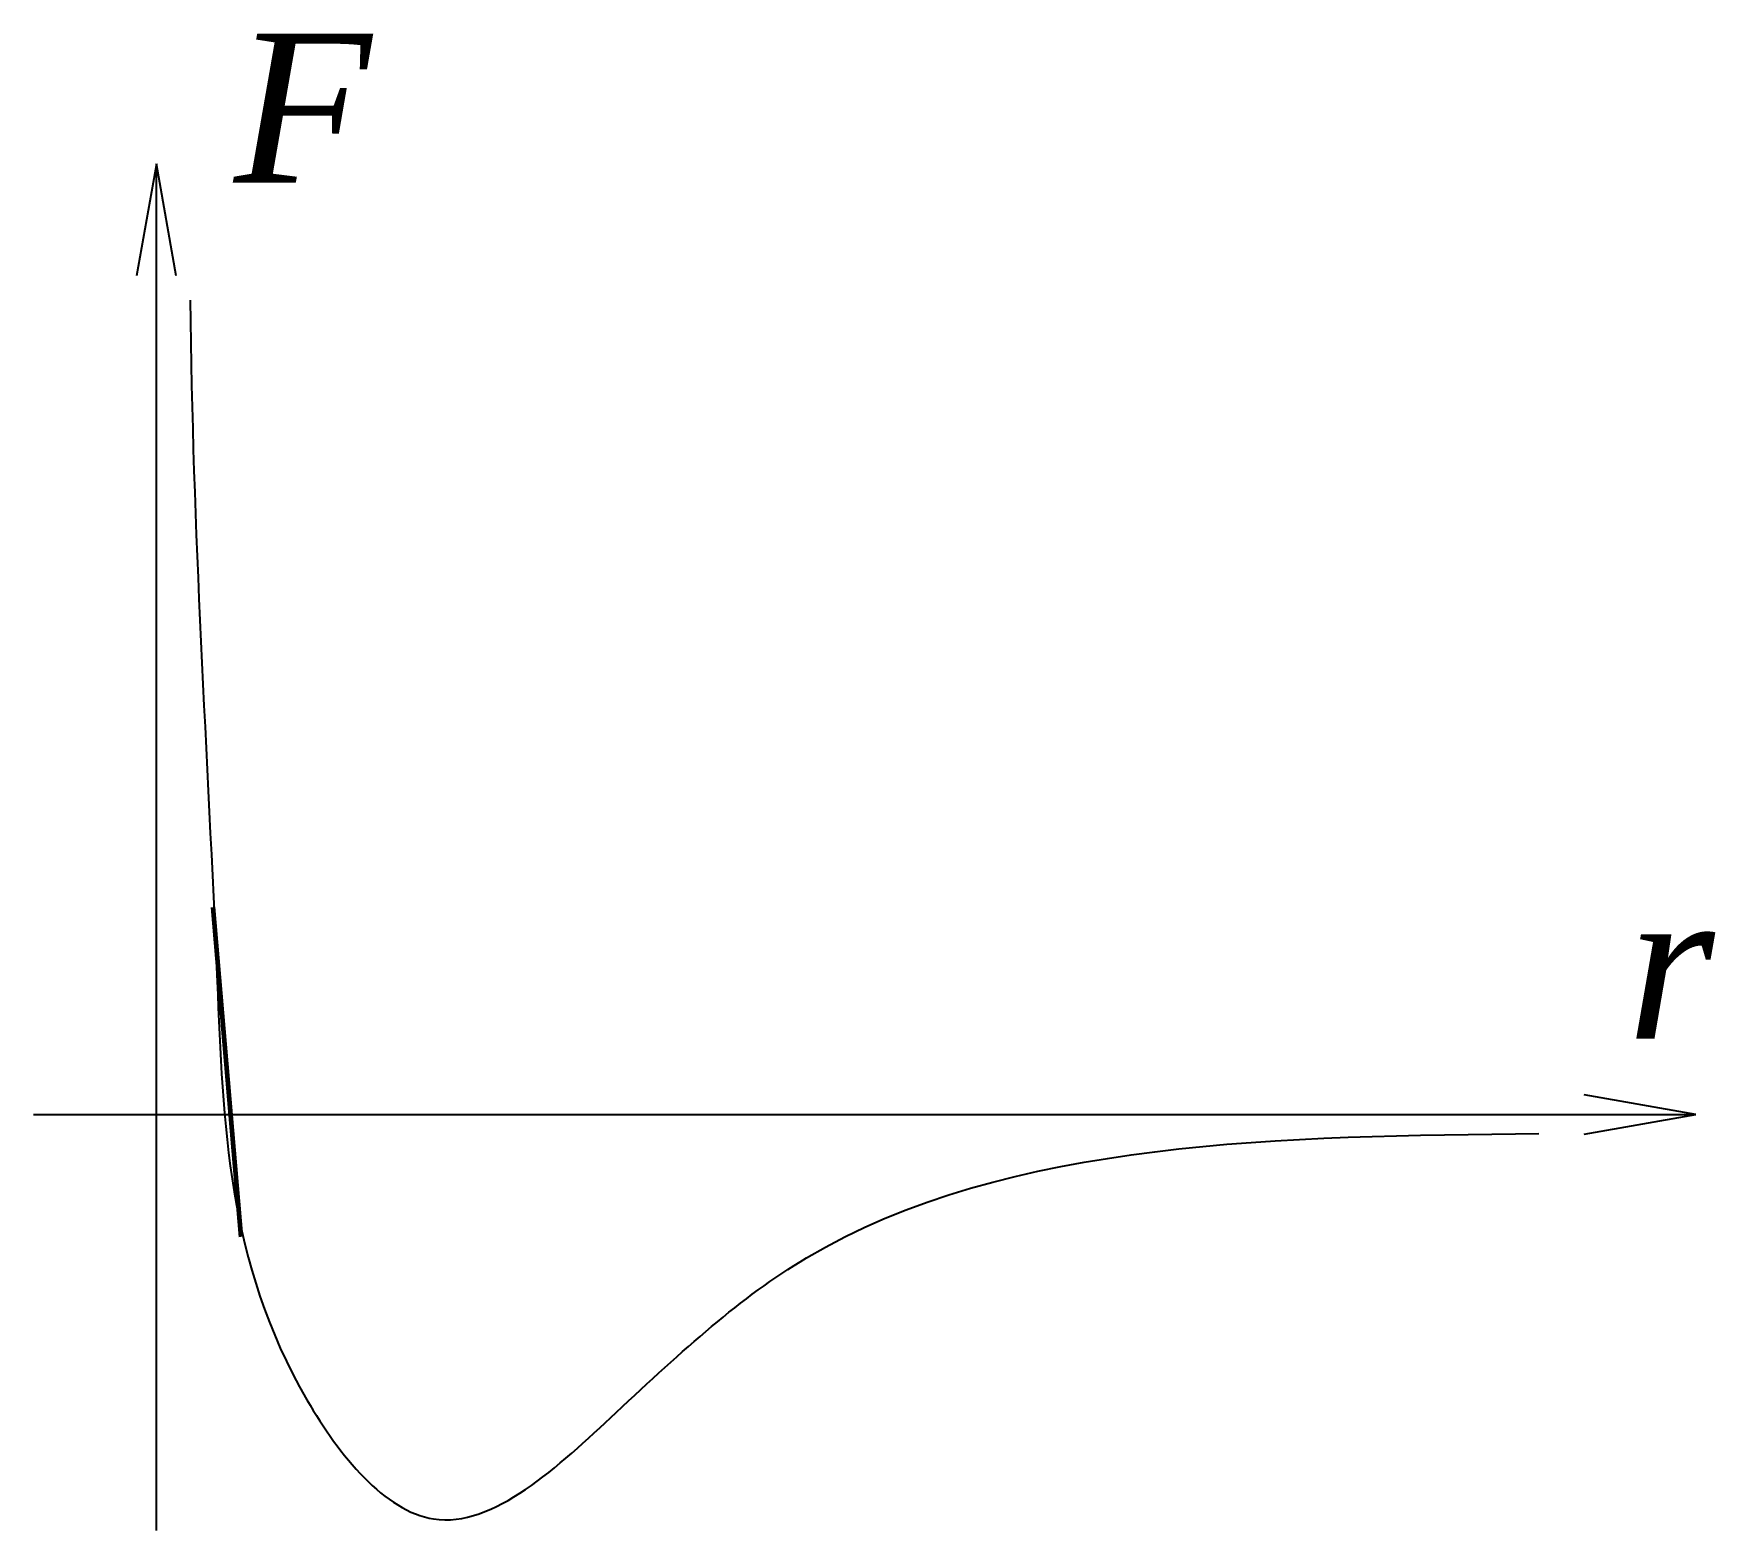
# Paper-space layout 'Чертёж' of a CAD drawing. Header units: millimetres. Extents: x 71 to 127.5, y 213 to 263.3.
import ezdxf

# ---------------------------------------------------------------- set-up
doc = ezdxf.new("R2010")
doc.units = ezdxf.units.MM
doc.linetypes.add('GOST2.303 5', pattern=[24, 20, -1.5, 1, -1.5])
for name, color, linetype, lineweight in [('Основные', 7, 'Continuous', 60), ('Размерные', 7, 'Continuous', 25), ('Текст', 7, 'GOST2.303 5', 35), ('Тонкие', 7, 'Continuous', 25)]:
    doc.layers.add(name, color=color, linetype=linetype, lineweight=lineweight)
doc.styles.add('таймс5', font='times.ttf', dxfattribs={"height": 5})

# ---------------------------------------------------------------- blocks, each defined once
blk = doc.blocks.new('ГОСТ размерная стрелка')
at = {"layer": 'Размерные'}
for p, q in [((2.5, 0), (0, 0.441)), ((0, 0), (2.5, 0)), ((0, -0.441), (2.5, 0))]:
    blk.add_line(p, q, dxfattribs=at)

psp = doc.layouts.new('Чертёж')

# ---------------------------------------------------------------- linework, layer by layer
at = {"layer": 'Основные'}
psp.add_line((77.057, 233.942), (77.989, 222.88), dxfattribs=at)
at = {"layer": 'Размерные'}
psp.add_line((71.04, 226.988), (123.071, 226.988), dxfattribs=at)
at = {"layer": 'Тонкие'}
psp.add_line((75.159, 213.028), (75.159, 257.5), dxfattribs=at)
at = {"layer": 'Тонкие', "start_tangent": (0.009178, -0.999958), "end_tangent": (0.999953, 0.009704)}
psp.add_spline([(76.295, 254.319), (77.2, 231.454), (80.212, 217.407), (84.463, 213.412), (90.59, 216.984), (96.971, 222.171), (121.551, 226.342)], degree=3, dxfattribs=at)

# ---------------------------------------------------------------- block references
at = {"layer": 'Размерные', "xscale": 1.5, "yscale": 1.5, "zscale": 1.5, "rotation": 90}
psp.add_blockref('ГОСТ размерная стрелка', (75.159, 255.136), dxfattribs=at)
at = {"layer": 'Размерные', "xscale": 1.5, "yscale": 1.5, "zscale": 1.5}
psp.add_blockref('ГОСТ размерная стрелка', (123.071, 226.988), dxfattribs=at)

# ---------------------------------------------------------------- texts
at = {"layer": 'Текст', "char_height": 5, "attachment_point": 1, "style": 'таймс5'}
for s, insert, width in [('{\\fTimes New Roman|b0|i1|c204|p18;F}', (77.762, 263.26), 20.35404), ('{\\fTimes New Roman|b0|i1|c204|p18;r}', (124.515, 234.532), 14.12621)]:
    psp.add_mtext(s, dxfattribs=dict(at, insert=insert, width=width))

doc.saveas('drawing.dxf')
